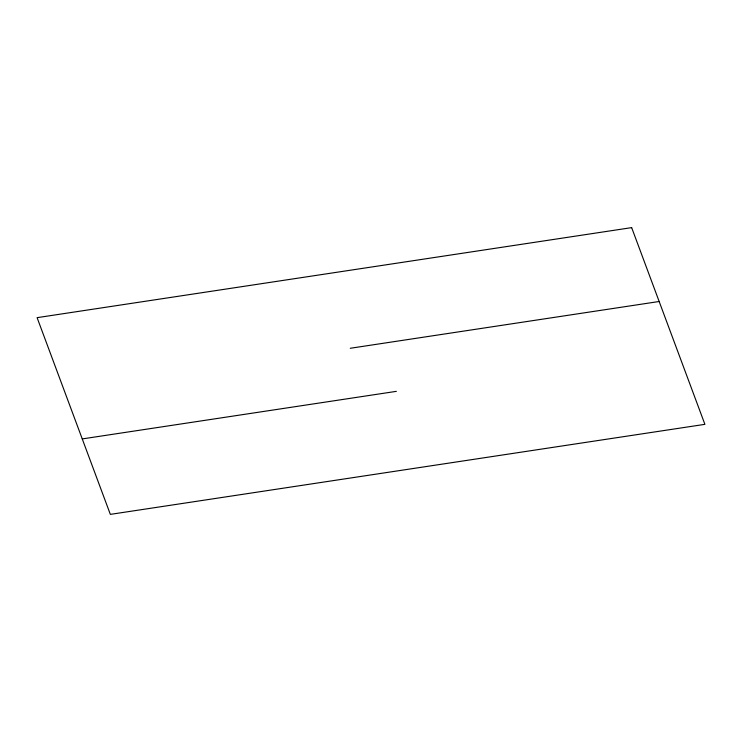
<?xml version="1.0" encoding="UTF-8"?>
<svg xmlns="http://www.w3.org/2000/svg" width="742" height="742" viewBox="0 0 742 742"><rect width="100%" height="100%" fill="white"/><g stroke="black" fill="none" stroke-linecap="round" stroke-linejoin="round"><path stroke-width="1.11" d="M350.261 348.276L659.165 301.493M82.251 438.921L396.367 391.349M631.655 227.627L37.1 317.659L110.345 514.373L704.9 424.341L631.655 227.627"/></g></svg>
